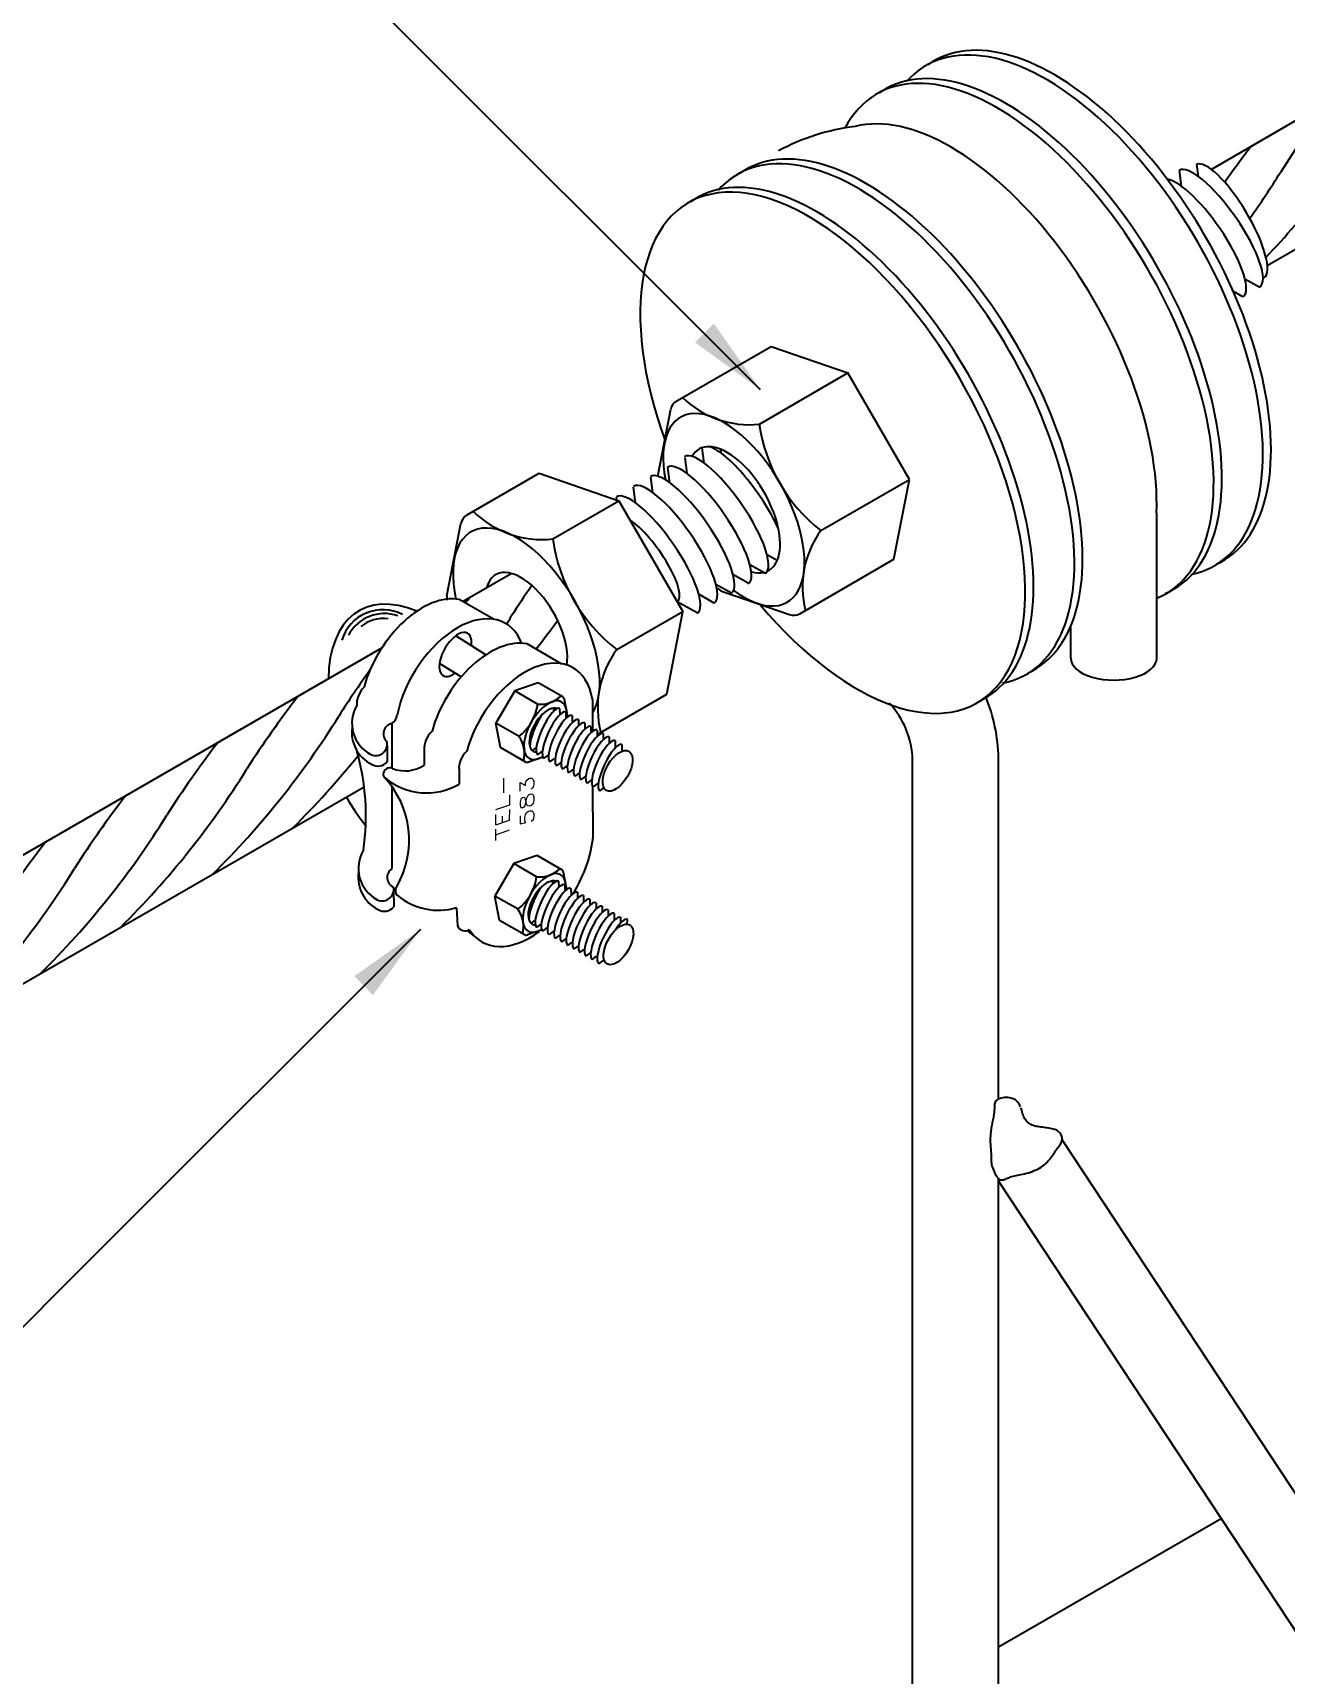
# Model space of a CAD drawing. Header units: millimetres. Extents: x -5986.9 to -5973.1, y -4697 to -4682.1.
# Drawn here: x -5982.581 to -5979.757, y -4687.712 to -4684.009 of the extents above; entities that cross this region are included whole.
import ezdxf
from ezdxf.enums import TextEntityAlignment as Align

# ---------------------------------------------------------------- set-up
doc = ezdxf.new("R2010")
doc.units = ezdxf.units.MM
doc.header["$LTSCALE"] = 10
doc.layers.add('Termotécnica', color=7, linetype='Continuous')
doc.styles.add('140CL', font='romans.shx', dxfattribs={"height": 3.5})

msp = doc.modelspace()

# ---------------------------------------------------------------- linework, layer by layer
at = {"layer": 'Termotécnica', "color": 2}
for p, q in [((-5980.9397, -4684.8147), (-5982.4751, -4683.2792)), ((-5979.9237, -4684.3172), (-5978.2836, -4683.3703)), ((-5979.7969, -4684.534), (-5978.1579, -4683.5878)), ((-5979.9959, -4684.3195), (-5979.9912, -4684.3549)), ((-5979.9564, -4684.3064), (-5979.9526, -4684.3335)), ((-5979.814, -4684.5839), (-5979.8476, -4684.5648)), ((-5979.8519, -4684.6046), (-5979.8751, -4684.5914)), ((-5981.1287, -4684.8393), (-5980.9161, -4684.7165)), ((-5980.9161, -4684.7165), (-5980.7427, -4684.7766)), ((-5980.9424, -4684.8919), (-5980.7427, -4684.7766)), ((-5980.6041, -4685.0167), (-5980.7427, -4684.7766)), ((-5981.1712, -4685.0096), (-5981.142, -4684.858)), ((-5981.0723, -4684.9456), (-5981.0678, -4684.9803)), ((-5981.0304, -4684.9487), (-5981.0292, -4684.958)), ((-5981.1497, -4684.9896), (-5981.1451, -4685.0249)), ((-5981.1108, -4684.9679), (-5981.1063, -4685.0026)), ((-5981.6016, -4685.0964), (-5981.439, -4685.0025)), ((-5981.439, -4685.0025), (-5981.259, -4685.0649)), ((-5981.1882, -4685.0119), (-5981.1836, -4685.0472)), ((-5980.8038, -4685.132), (-5980.6041, -4685.0167)), ((-5980.6388, -4685.1969), (-5980.6041, -4685.0167)), ((-5981.4082, -4685.151), (-5981.259, -4685.0649)), ((-5981.2653, -4685.0564), (-5981.2645, -4685.063)), ((-5981.259, -4685.0649), (-5981.115, -4685.3143)), ((-5981.2268, -4685.0341), (-5981.2222, -4685.0694)), ((-5980.0462, -4685.4201), (-5980.0462, -4685.0931)), ((-5981.647, -4685.2795), (-5981.6155, -4685.1159)), ((-5980.9289, -4685.2287), (-5980.9636, -4685.2091)), ((-5980.9053, -4685.198), (-5980.925, -4685.1868)), ((-5980.8513, -4685.3196), (-5980.6388, -4685.1969)), ((-5981.6118, -4685.2918), (-5981.5024, -4685.2287)), ((-5981.0056, -4685.2734), (-5981.0406, -4685.2536)), ((-5980.9674, -4685.251), (-5981.0021, -4685.2313)), ((-5981.0442, -4685.2956), (-5981.0791, -4685.2758)), ((-5981.0259, -4685.2692), (-5980.8743, -4685.3218)), ((-5981.2642, -4685.4004), (-5981.115, -4685.3143)), ((-5981.151, -4685.5014), (-5981.115, -4685.3143)), ((-5981.0827, -4685.3179), (-5981.1275, -4685.2925)), ((-5980.2402, -4685.4201), (-5980.2402, -4685.3461)), ((-5983.432, -4686.3427), (-5981.794, -4685.397)), ((-5981.559, -4685.4123), (-5981.6269, -4685.3695)), ((-5981.6152, -4685.4623), (-5981.6637, -4685.4318)), ((-5981.4413, -4685.4754), (-5981.4942, -4685.4937)), ((-5981.3857, -4685.5075), (-5981.4413, -4685.4754)), ((-5981.4942, -4685.4937), (-5981.5364, -4685.5668)), ((-5981.4425, -4685.5235), (-5981.4942, -4685.4937)), ((-5981.3084, -4685.5923), (-5981.151, -4685.5014)), ((-5981.4066, -4685.5329), (-5981.4066, -4685.5398)), ((-5981.3928, -4685.5335), (-5981.3926, -4685.5478)), ((-5981.3742, -4685.5521), (-5981.3817, -4685.5132)), ((-5981.3789, -4685.5415), (-5981.3787, -4685.5559)), ((-5981.3649, -4685.5495), (-5981.3648, -4685.5639)), ((-5981.4843, -4685.5968), (-5981.5364, -4685.5668)), ((-5981.5259, -4685.6218), (-5981.5364, -4685.5668)), ((-5981.3501, -4685.5583), (-5981.35, -4685.5727)), ((-5981.3364, -4685.5659), (-5981.3363, -4685.5803)), ((-5981.3224, -4685.5739), (-5981.3223, -4685.5883)), ((-5981.3084, -4685.582), (-5981.3083, -4685.5963)), ((-5981.4703, -4685.6539), (-5981.5259, -4685.6218)), ((-5981.4545, -4685.6287), (-5981.4453, -4685.6217)), ((-5981.2948, -4685.5898), (-5981.2946, -4685.6042)), ((-5981.281, -4685.5977), (-5981.2809, -4685.6121)), ((-5981.2674, -4685.6059), (-5981.2673, -4685.6203)), ((-5981.2528, -4685.615), (-5981.2526, -4685.6294)), ((-5981.4305, -4685.6432), (-5981.4633, -4685.6545)), ((-5981.4414, -4685.6374), (-5981.4314, -4685.6297)), ((-5981.4275, -4685.6454), (-5981.4175, -4685.6377)), ((-5981.4136, -4685.6534), (-5981.4045, -4685.6465)), ((-5981.3988, -4685.6622), (-5981.3897, -4685.6553)), ((-5980.5968, -4689.2765), (-5980.5968, -4685.6498)), ((-5980.4028, -4686.4143), (-5980.4028, -4685.6451)), ((-5981.3851, -4685.6698), (-5981.376, -4685.6629)), ((-5981.3711, -4685.6779), (-5981.362, -4685.6709)), ((-5981.3571, -4685.6859), (-5981.348, -4685.6789)), ((-5981.3434, -4685.6937), (-5981.3344, -4685.6868)), ((-5981.3297, -4685.7016), (-5981.3206, -4685.6947)), ((-5983.3063, -4686.5602), (-5981.8339, -4685.7101)), ((-5981.3161, -4685.7098), (-5981.307, -4685.7029)), ((-5981.3014, -4685.7189), (-5981.2923, -4685.712)), ((-5981.4437, -4685.865), (-5981.4965, -4685.8833)), ((-5981.3881, -4685.8971), (-5981.4437, -4685.865)), ((-5981.4965, -4685.8833), (-5981.5388, -4685.9565)), ((-5981.4449, -4685.9132), (-5981.4965, -4685.8833)), ((-5981.3766, -4685.9417), (-5981.384, -4685.9029)), ((-5981.4867, -4685.9864), (-5981.5388, -4685.9565)), ((-5981.5282, -4686.0114), (-5981.5388, -4685.9565)), ((-5981.409, -4685.9226), (-5981.4089, -4685.9295)), ((-5981.409, -4685.9226), (-5981.4089, -4685.9295)), ((-5981.3951, -4685.9231), (-5981.395, -4685.9375)), ((-5981.3812, -4685.9312), (-5981.3811, -4685.9455)), ((-5981.3673, -4685.9392), (-5981.3672, -4685.9536)), ((-5981.3525, -4685.948), (-5981.3524, -4685.9623)), ((-5981.3388, -4685.9556), (-5981.3387, -4685.97)), ((-5981.3248, -4685.9636), (-5981.3247, -4685.978)), ((-5981.3108, -4685.9716), (-5981.3107, -4685.986)), ((-5981.2971, -4685.9795), (-5981.297, -4685.9938)), ((-5981.2834, -4685.9874), (-5981.2833, -4686.0018)), ((-5981.4726, -4686.0435), (-5981.5282, -4686.0114)), ((-5981.4568, -4686.0183), (-5981.4477, -4686.0113)), ((-5981.4568, -4686.0183), (-5981.4477, -4686.0113)), ((-5981.4438, -4686.027), (-5981.4338, -4686.0194)), ((-5981.4299, -4686.0351), (-5981.4199, -4686.0274)), ((-5981.2698, -4685.9956), (-5981.2697, -4686.0099)), ((-5981.2559, -4686.0043), (-5981.2558, -4686.0187)), ((-5981.2403, -4686.0094), (-5981.2412, -4686.02)), ((-5981.7066, -4686.032), (-5982.4529, -4686.7783)), ((-5981.4329, -4686.0329), (-5981.4656, -4686.0442)), ((-5981.416, -4686.0431), (-5981.4069, -4686.0362)), ((-5981.4012, -4686.0519), (-5981.3921, -4686.0449)), ((-5981.3874, -4686.0595), (-5981.3784, -4686.0526)), ((-5981.3735, -4686.0675), (-5981.3644, -4686.0606)), ((-5981.3595, -4686.0756), (-5981.3504, -4686.0686)), ((-5981.3458, -4686.0834), (-5981.3367, -4686.0764)), ((-5981.3321, -4686.0913), (-5981.323, -4686.0843)), ((-5981.3185, -4686.0995), (-5981.3094, -4686.0925)), ((-5981.3043, -4686.1093), (-5981.2925, -4686.1004)), ((-5980.2605, -4686.5055), (-5978.9873, -4688.4366)), ((-5980.4028, -4689.2765), (-5980.4028, -4686.5943)), ((-5980.4028, -4686.5994), (-5980.3988, -4686.5967)), ((-5980.4028, -4686.5994), (-5979.1704, -4688.4686)), ((-5982.4529, -4686.7783), (-5982.9035, -4687.2289)), ((-5980.4028, -4687.6506), (-5979.9008, -4687.3608))]:
    msp.add_line(p, q, dxfattribs=at)
at = {"layer": 'Termotécnica', "color": 3}
for p, q in [((-5981.5403, -4685.333), (-5981.6193, -4685.2874)), ((-5981.388, -4685.4331), (-5981.4661, -4685.3875)), ((-5981.3189, -4685.513), (-5981.3189, -4685.5855)), ((-5981.7714, -4685.5672), (-5981.7714, -4685.6681)), ((-5981.7817, -4685.6167), (-5981.7816, -4685.6531)), ((-5981.6981, -4685.6267), (-5981.6981, -4685.6612)), ((-5981.4179, -4685.6388), (-5981.4197, -4685.6394)), ((-5981.6198, -4685.672), (-5981.6198, -4685.7043)), ((-5981.7714, -4685.7091), (-5981.7714, -4685.8947)), ((-5981.3186, -4685.7082), (-5981.3177, -4685.826)), ((-5981.7672, -4685.9442), (-5981.767, -4685.9807)), ((-5981.6251, -4685.9828), (-5981.6233, -4686.0239)), ((-5981.4202, -4686.0285), (-5981.4221, -4686.0291)), ((-5981.575, -4686.0548), (-5981.6011, -4686.0344))]:
    msp.add_line(p, q, dxfattribs=at)
at = {"layer": 'Termotécnica', "color": 1}
msp.add_lwpolyline([(-5980.3534, -4686.4318), (-5980.3546, -4686.429), (-5980.3559, -4686.4265), (-5980.3573, -4686.4241), (-5980.359, -4686.422), (-5980.3607, -4686.42), (-5980.3627, -4686.4182), (-5980.3648, -4686.4166), (-5980.3672, -4686.4152), (-5980.3697, -4686.4141), (-5980.3724, -4686.4131), (-5980.3753, -4686.4124), (-5980.3783, -4686.4118), (-5980.3813, -4686.4114), (-5980.3844, -4686.4113), (-5980.3875, -4686.4113), (-5980.3906, -4686.4114), (-5980.3936, -4686.4118), (-5980.3965, -4686.4123), (-5980.3992, -4686.413), (-5980.4018, -4686.4139), (-5980.4041, -4686.415), (-5980.4062, -4686.4163), (-5980.408, -4686.4178), (-5980.4095, -4686.4195), (-5980.4105, -4686.4215), (-5980.4113, -4686.4237), (-5980.4118, -4686.426), (-5980.4121, -4686.4285), (-5980.4123, -4686.4311), (-5980.4123, -4686.4338), (-5980.4124, -4686.4365), (-5980.4125, -4686.4393), (-5980.4127, -4686.4421), (-5980.4129, -4686.4449), (-5980.4133, -4686.4477), (-5980.4137, -4686.4505), (-5980.4141, -4686.4533), (-5980.4146, -4686.4562), (-5980.4152, -4686.459), (-5980.4158, -4686.4619), (-5980.4163, -4686.4648), (-5980.417, -4686.4678), (-5980.4176, -4686.4708), (-5980.4182, -4686.4738), (-5980.4187, -4686.4768), (-5980.4193, -4686.4799), (-5980.4198, -4686.483), (-5980.4202, -4686.4861), (-5980.4206, -4686.4892), (-5980.421, -4686.4924), (-5980.4212, -4686.4956), (-5980.4214, -4686.4988), (-5980.4215, -4686.5021), (-5980.4216, -4686.5054), (-5980.4216, -4686.5088), (-5980.4215, -4686.5122), (-5980.4213, -4686.5157), (-5980.4211, -4686.5192), (-5980.4209, -4686.5228), (-5980.4206, -4686.5263), (-5980.4203, -4686.5298), (-5980.4201, -4686.5333), (-5980.4199, -4686.5367), (-5980.4198, -4686.54), (-5980.4197, -4686.5432), (-5980.4197, -4686.5463), (-5980.4197, -4686.5494), (-5980.4196, -4686.5524), (-5980.4194, -4686.5556), (-5980.4191, -4686.5588), (-5980.4186, -4686.5621), (-5980.4178, -4686.5655), (-5980.4167, -4686.5691), (-5980.4154, -4686.5729), (-5980.4139, -4686.5766), (-5980.4122, -4686.5802), (-5980.4104, -4686.5837), (-5980.4086, -4686.5869), (-5980.4067, -4686.5898), (-5980.4048, -4686.5922), (-5980.4031, -4686.5941), (-5980.4013, -4686.5955), (-5980.3996, -4686.5964), (-5980.398, -4686.597), (-5980.3963, -4686.5972), (-5980.3946, -4686.5971), (-5980.3929, -4686.5968), (-5980.3911, -4686.5963), (-5980.3893, -4686.5957), (-5980.3873, -4686.5949), (-5980.3853, -4686.594), (-5980.3831, -4686.5931), (-5980.3808, -4686.5921), (-5980.3784, -4686.5912), (-5980.3758, -4686.5902), (-5980.373, -4686.5894), (-5980.37, -4686.5885), (-5980.3669, -4686.5878), (-5980.3636, -4686.5871), (-5980.3601, -4686.5864), (-5980.3564, -4686.5856), (-5980.3525, -4686.5848), (-5980.3485, -4686.5839), (-5980.3443, -4686.5829), (-5980.34, -4686.5818), (-5980.3356, -4686.5806), (-5980.3311, -4686.5792), (-5980.3267, -4686.5777), (-5980.3223, -4686.576), (-5980.3181, -4686.5743), (-5980.314, -4686.5724), (-5980.3103, -4686.5705), (-5980.3068, -4686.5684), (-5980.3036, -4686.5662), (-5980.3006, -4686.5639), (-5980.2979, -4686.5616), (-5980.2954, -4686.5591), (-5980.2929, -4686.5566), (-5980.2907, -4686.5539), (-5980.2884, -4686.5512), (-5980.2863, -4686.5485), (-5980.2841, -4686.5456), (-5980.282, -4686.5428), (-5980.28, -4686.5399), (-5980.278, -4686.5371), (-5980.2761, -4686.5343), (-5980.2742, -4686.5316), (-5980.2723, -4686.529), (-5980.2706, -4686.5264), (-5980.2689, -4686.524), (-5980.2672, -4686.5217), (-5980.2657, -4686.5195), (-5980.2643, -4686.5174), (-5980.2631, -4686.5153), (-5980.262, -4686.5133), (-5980.2611, -4686.5114), (-5980.2604, -4686.5095), (-5980.2599, -4686.5077), (-5980.2596, -4686.5059), (-5980.2595, -4686.5041), (-5980.2595, -4686.5024), (-5980.2598, -4686.5006), (-5980.2603, -4686.4989), (-5980.2609, -4686.4971), (-5980.2617, -4686.4953), (-5980.2627, -4686.4936), (-5980.2639, -4686.4918), (-5980.2653, -4686.4901), (-5980.267, -4686.4885), (-5980.2689, -4686.487), (-5980.2711, -4686.4856), (-5980.2736, -4686.4843), (-5980.2763, -4686.4832), (-5980.2794, -4686.4823), (-5980.2826, -4686.4814), (-5980.286, -4686.4807), (-5980.2895, -4686.4801), (-5980.2931, -4686.4796), (-5980.2967, -4686.4791), (-5980.3004, -4686.4787), (-5980.304, -4686.4783), (-5980.3075, -4686.4778), (-5980.311, -4686.4774), (-5980.3144, -4686.4768), (-5980.3177, -4686.4762), (-5980.3209, -4686.4754), (-5980.324, -4686.4744), (-5980.327, -4686.4733), (-5980.3299, -4686.4719), (-5980.3325, -4686.4703), (-5980.3351, -4686.4685), (-5980.3374, -4686.4665), (-5980.3396, -4686.4642), (-5980.3416, -4686.4618), (-5980.3434, -4686.4592), (-5980.345, -4686.4564), (-5980.3464, -4686.4535), (-5980.3476, -4686.4504), (-5980.3486, -4686.4472), (-5980.3496, -4686.4441), (-5980.3505, -4686.4409), (-5980.3514, -4686.4377), (-5980.3524, -4686.4347)], dxfattribs=at)
for centre, radius, start, end in [((-5977.7446, -4685.6224), 2.4036, 142.5428, 147.3042), ((-5981.2068, -4683.1829), 1.9382, 316.5318, 328.2103), ((-5977.9251, -4685.7266), 2.4036, 142.5428, 144.9605), ((-5981.4147, -4683.303), 1.9382, 324.5334, 328.2103), ((-5979.6871, -4686.7439), 2.4036, 142.5428, 142.9435), ((-5979.4791, -4686.6238), 2.4036, 145.3185, 147.3042), ((-5981.7917, -4685.4068), 0.0962, 62.245, 163.4649), ((-5981.7883, -4685.4107), 0.0914, 70.5713, 152.3127), ((-5983.1493, -4684.3044), 1.9382, 327.5568, 328.2103), ((-5981.7905, -4685.4103), 0.0798, 82.349, 129.5785), ((-5982.9688, -4684.2002), 1.9382, 321.7711, 324.1758), ((-5979.8676, -4686.8481), 2.4036, 144.3548, 147.3042), ((-5980.0756, -4686.9682), 2.4036, 142.5428, 147.3042), ((-5983.5378, -4684.5287), 1.9382, 314.6647, 328.2103), ((-5980.2561, -4687.0724), 2.4036, 142.5428, 147.3042), ((-5983.3573, -4684.4245), 1.9382, 314.6647, 321.1815), ((-5983.7458, -4684.6488), 1.9382, 314.6647, 328.2103), ((-5980.4641, -4687.1925), 2.4036, 142.5428, 147.3042), ((-5983.9263, -4684.753), 1.9382, 314.6647, 328.2103), ((-5980.6446, -4687.2967), 2.4036, 142.5428, 147.3042), ((-5984.1343, -4684.8731), 1.9382, 314.6647, 328.2103)]:
    msp.add_arc(centre, radius, start, end, dxfattribs=at)
at = {"layer": 'Termotécnica', "color": 2}
for centre, radius, start, end in [((-5980.6686, -4684.701), 0.4839, 96.8613, 118.5143), ((-5981.1148, -4684.8633), 0.0277, 120, 169.1154), ((-5980.9655, -4684.679), 0.2142, 225.499, 276.1892), ((-5980.5761, -4684.8405), 0.37, 187.9752, 232.0031), ((-5981.5872, -4685.1213), 0.0288, 120, 169.1165), ((-5981.4319, -4684.9292), 0.2231, 225.5818, 276.1065), ((-5980.6303, -4685.2586), 0.2148, 143.8935, 194.4182), ((-5981.0277, -4685.0976), 0.3843, 187.9969, 232.0248), ((-5981.6187, -4685.285), 0.0288, 169.1165, 187.541), ((-5981.0168, -4685.243), 0.0277, 221.3824, 250.8835), ((-5980.8652, -4685.2956), 0.0277, 250.8835, 300), ((-5981.0847, -4685.5318), 0.2224, 143.8108, 194.501), ((-5981.4355, -4685.4584), 0.0655, 263.8935, 314.4182), ((-5981.39, -4685.5148), 0.00845, 10.8835, 60), ((-5980.7914, -4685.6545), 0.3886, 1.3956, 22.3049), ((-5981.5541, -4685.5078), 0.1128, 307.9752, 352.0031), ((-5980.7914, -4685.6545), 0.1947, 1.3956, 42.9734), ((-5981.5374, -4685.6352), 0.0653, 345.499, 36.1892), ((-5981.466, -4685.6465), 0.00845, 240, 289.1154), ((-5981.5565, -4685.8975), 0.1128, 307.9752, 352.0031), ((-5981.4379, -4685.8481), 0.0655, 263.8935, 314.4182), ((-5981.3923, -4685.9044), 0.00845, 10.8835, 60), ((-5981.5398, -4686.0249), 0.0653, 345.499, 36.1892), ((-5981.4684, -4686.0362), 0.00845, 240, 289.1154)]:
    msp.add_arc(centre, radius, start, end, dxfattribs=at)
at = {"layer": 'Termotécnica', "color": 3}
for centre, radius, start, end in [((-5981.7816, -4685.567), 0.0796, 149.4993, 241.9649), ((-5981.786, -4685.5447), 0.0268, 303.0167, 352.1973), ((-5981.7816, -4685.5874), 0.0801, 171.82, 243.8627), ((-5981.7659, -4685.5907), 0.0242, 103.2019, 228.1974), ((-5981.8077, -4685.6136), 0.0262, 236.8199, 10.6126), ((-5982.3753, -4685.7765), 0.5455, 351.9685, 15.7367), ((-5981.8026, -4685.6367), 0.0267, 237.5263, 321.9527), ((-5981.7762, -4685.6818), 0.0145, 62.2153, 179.2121), ((-5981.7817, -4685.6822), 0.00909, 176.6009, 241.1585), ((-5981.941, -4685.8309), 0.2088, 329.923, 43.3213), ((-5981.6928, -4685.5781), 0.1458, 230.2316, 300.0515), ((-5981.7413, -4685.596), 0.0782, 248.8739, 303.5238), ((-5981.7667, -4685.8942), 0.0801, 148.7398, 241.8359), ((-5981.767, -4685.915), 0.0801, 171.82, 243.8627), ((-5981.7584, -4685.9148), 0.0234, 124.4569, 247.2904), ((-5981.7932, -4685.9412), 0.0262, 236.8199, 10.6126), ((-5981.7481, -4685.9445), 0.0152, 143.7261, 223.2491), ((-5981.6659, -4685.8428), 0.1458, 230.2316, 286.2677), ((-5981.7881, -4685.9642), 0.0267, 237.5263, 321.9527), ((-5981.6056, -4686.0152), 0.0197, 206.067, 299.6769)]:
    msp.add_arc(centre, radius, start, end, dxfattribs=at)
at = {"layer": 'Termotécnica', "color": 1}
for centre, major_axis, ratio, start_param, end_param in [((-5980.2411, -4684.6471), (-0.3256, 0.564), 0.509483, 2.971264, 6.452981), ((-5980.2227, -4684.6365), (-0.3256, 0.564), 0.509483, 3.091348, 6.332629), ((-5980.352, -4684.7111), (-0.3256, 0.564), 0.509483, 3.074856, 6.591245), ((-5980.3335, -4684.7005), (-0.3256, 0.564), 0.509483, 3.076315, 6.332629), ((-5980.6661, -4684.8925), (-0.3256, 0.564), 0.509483, 2.971264, 6.452981), ((-5980.6476, -4684.8818), (-0.3256, 0.564), 0.509483, 3.091348, 6.332629), ((-5980.7584, -4684.9458), (-0.3256, 0.564), 0.509483, 3.091348, 6.332629), ((-5979.9051, -4684.4513), (0.0914, -0.1314), 0.281547, 0, 3.124318), ((-5979.8808, -4684.4344), (0.0763, -0.1276), 0.281547, 0, 3.124318), ((-5980.7769, -4684.9565), (-0.3256, 0.564), 0.509483, 1.908851, 7.520684), ((-5979.9429, -4684.4734), (0.0914, -0.1314), 0.281547, 0, 2.898117), ((-5981.0203, -4685.0973), (0.0914, -0.1314), 0.281547, 0, 3.124318), ((-5980.9817, -4685.0751), (0.0914, -0.1314), 0.281547, 0.992286, 2.780416), ((-5981.0587, -4685.1209), (0.0914, -0.1314), 0.281547, 0, 3.124318), ((-5981.1355, -4685.1643), (0.0914, -0.1314), 0.281547, 0, 3.124318), ((-5981.097, -4685.142), (0.0914, -0.1314), 0.281547, 0, 3.124318), ((-5981.1739, -4685.1878), (0.0914, -0.1314), 0.281547, 0, 3.124318), ((-5981.1929, -4685.198), (0.0656, -0.0944), 0.279135, 6.276933, 8.8456), ((-5981.4314, -4685.5776), (0.0247, 0.0522), 0.279135, 1.113206, 2.629751), ((-5981.417, -4685.5855), (0.0246, 0.0523), 0.281547, 0, 3.124318), ((-5981.4034, -4685.5938), (0.0246, 0.0523), 0.281547, 0, 3.124318), ((-5981.3895, -4685.6018), (0.0246, 0.0523), 0.281547, 0, 3.124318), ((-5981.3747, -4685.6106), (0.0246, 0.0523), 0.281547, 0, 3.124318), ((-5981.361, -4685.6182), (0.0246, 0.0523), 0.281547, 0, 3.124318), ((-5981.347, -4685.6262), (0.0246, 0.0523), 0.281547, 0, 3.124318), ((-5981.333, -4685.6342), (0.0246, 0.0523), 0.281547, 0, 3.124318), ((-5981.3193, -4685.6421), (0.0246, 0.0523), 0.281547, 0, 3.124318), ((-5981.3056, -4685.65), (0.0246, 0.0523), 0.281547, 0, 3.124318), ((-5981.292, -4685.6582), (0.0246, 0.0523), 0.281547, 0, 3.124318), ((-5981.2773, -4685.6673), (0.0246, 0.0523), 0.281547, 0, 3.124318), ((-5981.4193, -4685.9751), (0.0246, 0.0523), 0.281547, 0, 3.124318), ((-5981.4337, -4685.9673), (0.0247, 0.0522), 0.279135, 1.113206, 2.629751), ((-5981.4337, -4685.9673), (0.0247, 0.0522), 0.279135, 1.113206, 2.629751), ((-5981.4058, -4685.9834), (0.0246, 0.0523), 0.281547, 0, 3.124318), ((-5981.3919, -4685.9915), (0.0246, 0.0523), 0.281547, 0, 3.124318), ((-5981.3771, -4686.0002), (0.0246, 0.0523), 0.281547, 0, 3.124318), ((-5981.3633, -4686.0079), (0.0246, 0.0523), 0.281547, 0, 3.124318), ((-5981.3494, -4686.0159), (0.0246, 0.0523), 0.281547, 0, 3.124318), ((-5981.3354, -4686.0239), (0.0246, 0.0523), 0.281547, 0, 3.124318), ((-5981.3217, -4686.0317), (0.0246, 0.0523), 0.281547, 0, 3.124318), ((-5981.308, -4686.0397), (0.0246, 0.0523), 0.281547, 0, 3.124318), ((-5981.2944, -4686.0478), (0.0246, 0.0523), 0.281547, 0, 3.124318), ((-5981.2797, -4686.0569), (0.0246, 0.0523), 0.281547, 0, 3.124318), ((-5981.2639, -4686.0596), (-0.0239, -0.0504), 0.279135, 3.141593, 4.29098)]:
    msp.add_ellipse(centre, major_axis=major_axis, ratio=ratio, start_param=start_param, end_param=end_param, dxfattribs=at)
at = {"layer": 'Termotécnica', "color": 2}
for centre, major_axis, ratio, start_param, end_param in [((-5980.4588, -4684.7732), (0.3093, -0.5358), 0.509483, 0.674891, 2.999659), ((-5981, -4685.0852), (0.1204, -0.2086), 0.500279, 5.418403, 10.39801), ((-5981, -4685.0852), (0.0789, -0.1367), 0.500279, 6.215573, 9.706249), ((-5981.4679, -4685.3518), (-0.1251, 0.2166), 0.500279, 3.407949, 7.281255), ((-5981.4679, -4685.3518), (-0.0693, 0.12), 0.509483, 3.685508, 6.740923), ((-5981, -4685.0852), (0.0789, -0.1367), 0.500279, 5.826673, 6.124363), ((-5981.6806, -4685.6096), (0.1624, -0.2976), 0.564445, 2.521029, 3.935275), ((-5980.1432, -4685.4201), (-0.097, 0), 0.509483, 0, 3.141593), ((-5981.4249, -4685.5824), (0.0367, 0.0636), 0.500279, 5.434968, 10.155107), ((-5981.4249, -4685.5824), (0.0276, 0.0477), 0.500279, 0.054577, 3.421654), ((-5981.7143, -4685.6267), (0.1624, -0.2976), 0.564445, 4.763993, 4.994647), ((-5981.4273, -4685.9721), (0.0367, 0.0636), 0.500279, 5.434968, 10.155107), ((-5981.4273, -4685.9721), (0.0276, 0.0477), 0.500279, 0.054577, 3.421654)]:
    msp.add_ellipse(centre, major_axis=major_axis, ratio=ratio, start_param=start_param, end_param=end_param, dxfattribs=at)
at = {"layer": 'Termotécnica', "color": 3}
for centre, major_axis, ratio, start_param, end_param in [((-5981.696, -4685.4733), (-0.102, -0.1767), 0.605501, 3.35761, 5.107301), ((-5981.6168, -4685.5184), (-0.102, -0.1767), 0.605501, 2.682805, 5.209436), ((-5981.6278, -4685.4117), (0.0276, 0.0477), 0.500279, 5.409414, 10.253574), ((-5981.5427, -4685.5733), (-0.102, -0.1767), 0.605501, 3.35761, 5.107301), ((-5981.4645, -4685.6185), (-0.102, -0.1767), 0.605501, 2.505509, 5.107301), ((-5981.8227, -4685.5088), (-0.019, -0.0329), 0.61415, 4.317604, 5.586498), ((-5981.6705, -4685.6089), (-0.019, -0.0329), 0.61415, 4.273349, 5.586498), ((-5981.5923, -4685.654), (-0.019, -0.0329), 0.61415, 4.273349, 5.594375), ((-5981.4657, -4685.881), (-0.1028, -0.1785), 0.605501, 1.532907, 2.225913), ((-5981.4655, -4685.8814), (-0.1028, -0.1785), 0.605501, -0.306765, 0.94494)]:
    msp.add_ellipse(centre, major_axis=major_axis, ratio=ratio, start_param=start_param, end_param=end_param, dxfattribs=at)
at = {"layer": 'Termotécnica', "color": 2}
for centre in [(-5981.2621, -4685.674), (-5981.2602, -4686.0657)]:
    msp.add_ellipse(centre, major_axis=(0.0255, 0.0441), ratio=0.500279, dxfattribs=at)
for points in [[(-5981.0449, -4684.6654), (-5981.0876, -4684.7076), (-5980.9397, -4684.8147)], [(-5981.8559, -4686.1372), (-5981.8138, -4686.18), (-5981.7066, -4686.032)]]:
    msp.add_solid(points, dxfattribs=at)

# ---------------------------------------------------------------- texts
at = {"layer": 'Termotécnica', "color": 3, "extrusion": (0.725409, -0.22632, 0.650048), "style": '140CL'}
for s, p in [('TEL-', (-6254.5923, 2804.6738, -3278.5339)), ('583', (-6254.5631, 2804.5997, -3278.5339))]:
    msp.add_text(s, height=0.04536, rotation=25.5495, dxfattribs=at).set_placement(p, align=Align.MIDDLE)

doc.saveas('drawing.dxf')
